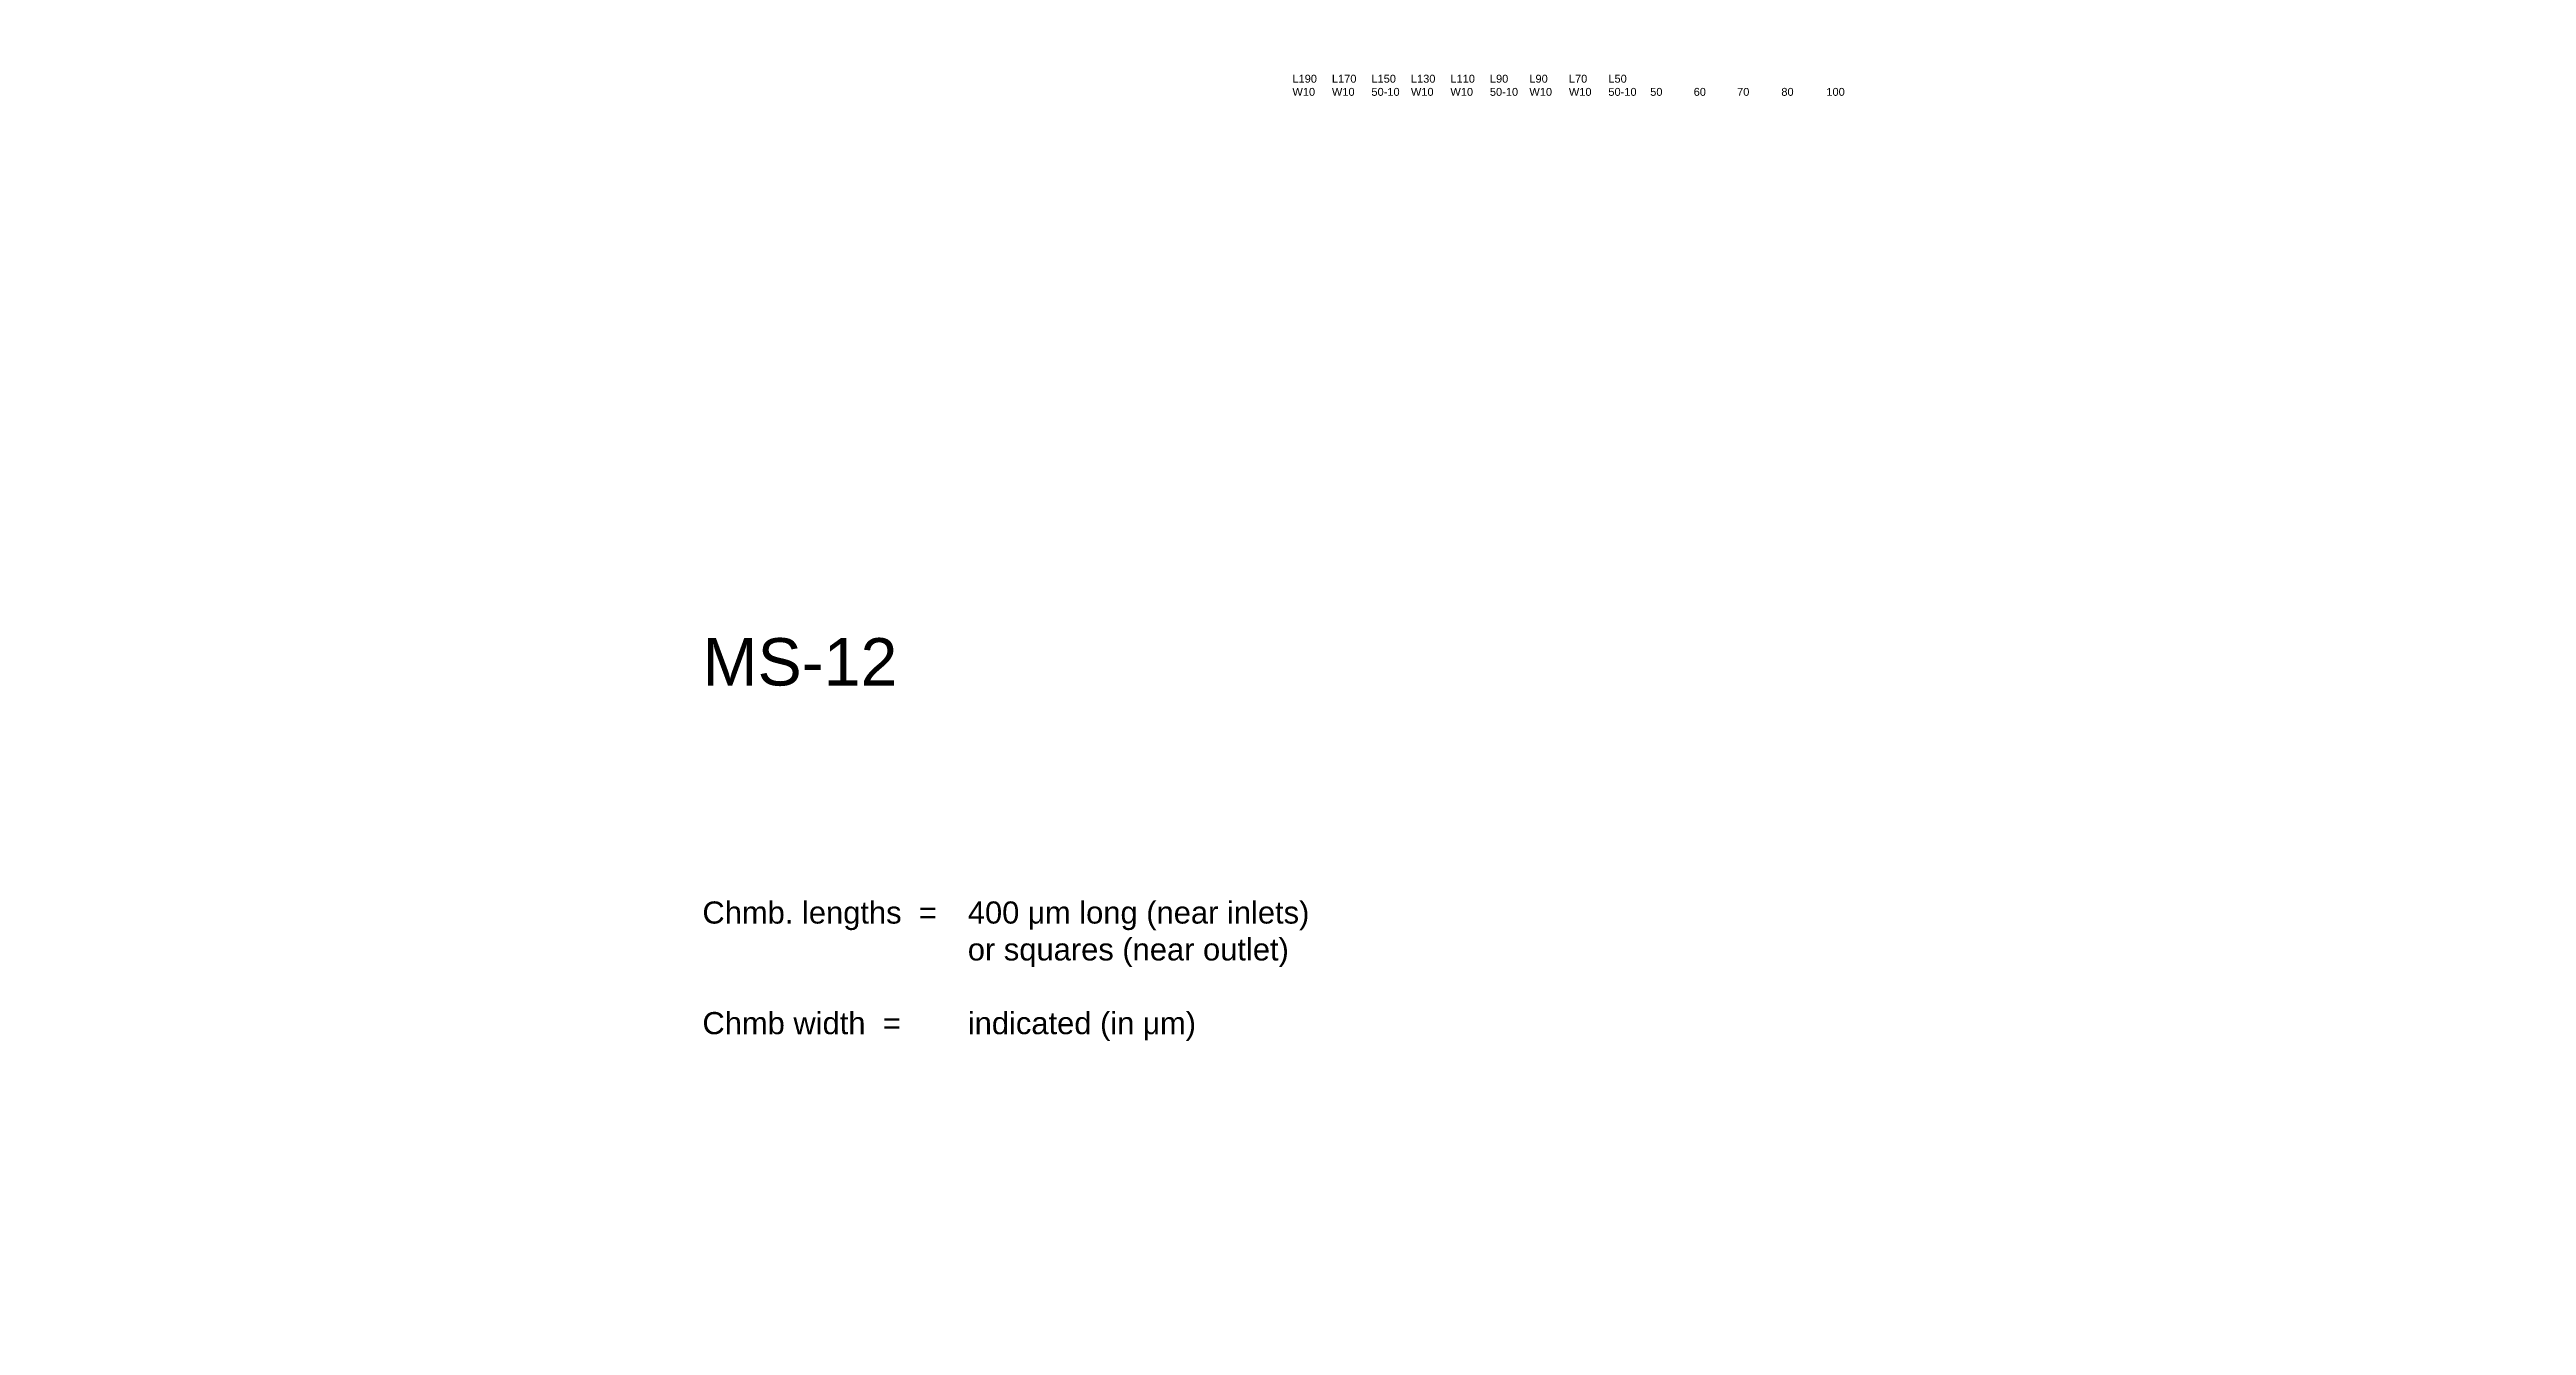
# Model space of a CAD drawing. Header units: millimetres. Extents: x 1000 to 444771, y -11148 to 590229.
# Drawn here: x 182360 to 213720, y 478818 to 494972 of the extents above; entities that cross this region are included whole.
import ezdxf

# ---------------------------------------------------------------- set-up
doc = ezdxf.new("R2010")
doc.units = ezdxf.units.MM
doc.layers.add('CLEAR', color=140, linetype='Continuous')
doc.styles.get("Standard").update_dxf_attribs({"font": 'arial.ttf'})

msp = doc.modelspace()

# ---------------------------------------------------------------- linework, layer by layer
msp.add_circle((215000, 511000), 50000)

# ---------------------------------------------------------------- texts
at = {"layer": 'CLEAR', "attachment_point": 7}
for s, width, gutter_width, heights, insert, char_height in [('L190\\PW10', 339.38, 12.5, [319], (198096, 494385), 100), ('L170\\PW10', 346.98, 12.5, [305], (198596, 494385), 100), ('L150\\P50-10', 402.55, 12.5, [301], (199096, 494385), 100), ('L130\\PW10', 318.89, 12.5, [282], (199596, 494385), 100), ('L110\\PW10', 299.13, 12.5, [328], (200096, 494385), 100), ('L90\\P50-10', 301.92, 12.5, [294], (200596, 494385), 100), ('L90\\PW10', 316.95, 12.5, [289], (201096, 494385), 100), ('L70\\PW10', 317.85, 12.5, [326], (201596, 494385), 100), ('L50\\P50-10', 320.44, 12.5, [315], (202096, 494385), 100), ('50', 307.49, 12.5, [191], (202626, 494385), 100), ('60', 307.49, 12.5, [191], (203176, 494385), 100), ('70', 307.49, 12.5, [191], (203726, 494385), 100), ('80', 307.49, 12.5, [191], (204286, 494385), 100), ('100', 307.49, 12.5, [191], (204856, 494385), 100), ('{\\H2.1429x;MS-12\\H0.83333x;\\P}\\P\\P\\P\\P\\PChmb. lengths  =^I400 {\\fSymbol|b0|i0|c2|p18;m}m long (near inlets)\\P^I^I^Ior squares (near outlet)\\P\\PChmb width  =^Iindicated (in {\\fSymbol|b0|i0|c2|p18;m}m)', 11473.28, 5106, [6422], (190626, 482422), 280)]:
    msp.add_mtext_dynamic_manual_height_columns(s, width=width, gutter_width=gutter_width, heights=heights, dxfattribs=dict(at, insert=insert, char_height=char_height))

doc.saveas('drawing.dxf')
